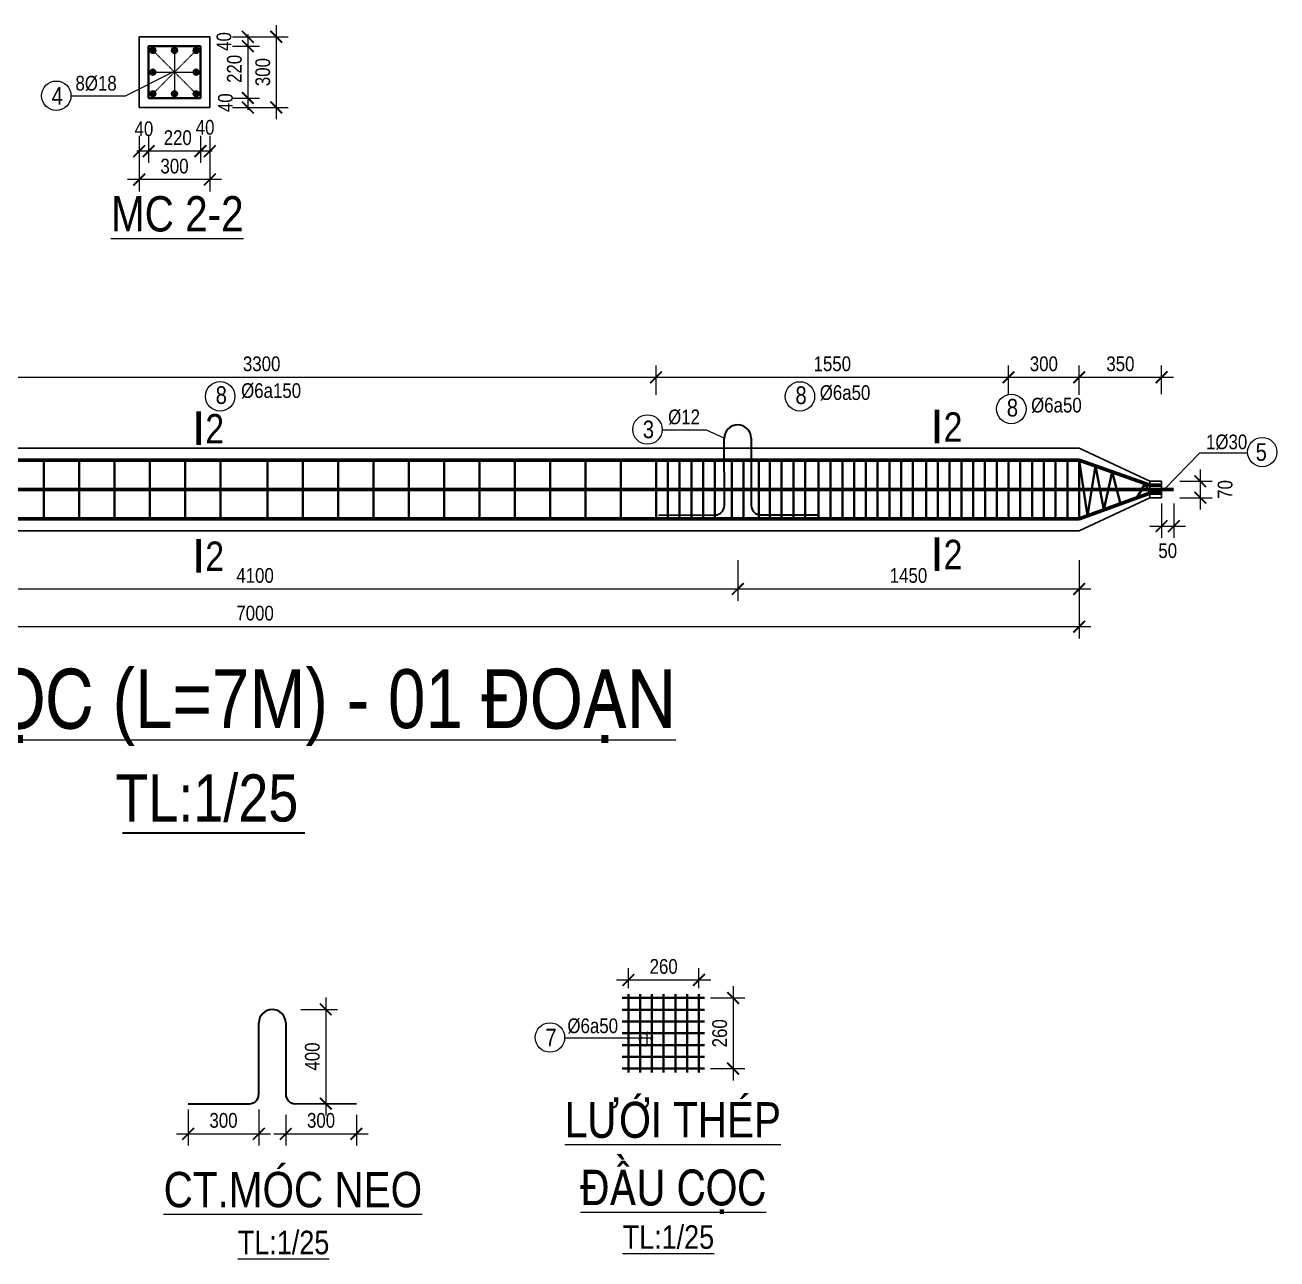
# Model space of a CAD drawing. Header units: inches. Extents: x -995865 to -814036, y 3430062 to 3602072.
# Drawn here: x -863998 to -858681, y 3459228 to 3464468 of the extents above; entities that cross this region are included whole.
import ezdxf

# ---------------------------------------------------------------- set-up
doc = ezdxf.new("R2010")
doc.units = ezdxf.units.IN
doc.header["$LTSCALE"] = 2.8
doc.header["$MEASUREMENT"] = 0
doc.linetypes.add('DASHEDX2', pattern=[1.5, 1, -0.5])
for name, color, linetype, lineweight in [('duongkichthuoc', 4, 'Continuous', 13), ('NET BAO', 4, 'Continuous', 30), ('THEP DAI', 5, 'Continuous', 40), ('THEP DOC', 2, 'Continuous', 60)]:
    doc.layers.add(name, color=color, linetype=linetype, lineweight=lineweight)
for name, color, linetype in [('Net thay', 6, 'Continuous'), ('NETDUTDUT', 3, 'DASHEDX2'), ('text', 3, 'Continuous')]:
    doc.layers.add(name, color=color, linetype=linetype)
doc.styles.add('CHU', font='VHELVCN0.TTF')
doc.styles.add('Helve-Condense', font='VHELVCN0.TTF')
doc.styles.add('Text.Helve-condense', font='VHELVCN0.TTF')
doc.dimstyles.new('TL25', dxfattribs={"dimscale": 25, "dimtxt": 2.5, "dimasz": 2, "dimexe": 2, "dimexo": 1, "dimgap": 1, "dimtad": 1, "dimdec": 0, "dimzin": 0, "dimdsep": 46, "dimtxsty": 'Helve-Condense', "dimblk": 'ARCHTICK', "dimcen": 2, "dimdle": 2, "dimclrd": 4, "dimclre": 4, "dimclrt": 4, "dimadec": 0, "dimazin": 0, "dimtfac": 0.004, "dimtdec": 0, "dimtmove": 2, "dimatfit": 3, "dimfxl": 1, "dimtolj": 1, "dimtzin": 0, "dimlwd": 9, "dimlwe": 13, "dimarcsym": 1})

# ---------------------------------------------------------------- blocks, each defined once
blk = doc.blocks.new('_ArchTick')
at = {"color": 0, "linetype": 'ByBlock', "const_width": 0.15}
blk.add_lwpolyline([(-0.5, -0.5), (0.5, 0.5)], dxfattribs=at)
blk = doc.blocks.new('*D134')
at = {"layer": 'DEFPOINTS', "color": 0}
for p in [(-861136, 3460412.8), (-861436, 3460352.7), (-861136, 3460352.7)]:
    blk.add_point(p, dxfattribs=at)
at = {"layer": 'duongkichthuoc', "color": 4, "linetype": 'Continuous', "lineweight": 9}
blk.add_line((-861486, 3460412.8), (-861086, 3460412.8), dxfattribs=at)
at = {"layer": 'duongkichthuoc', "color": 4, "linetype": 'Continuous', "lineweight": 13}
for p, q in [((-861436, 3460377.7), (-861436, 3460462.8)), ((-861136, 3460377.7), (-861136, 3460462.8))]:
    blk.add_line(p, q, dxfattribs=at)
at = {"layer": 'duongkichthuoc', "color": 4, "lineweight": 9, "xscale": 50, "yscale": 50, "zscale": 50, "rotation": 180}
blk.add_blockref('_ArchTick', (-861436, 3460412.8), dxfattribs=at)
at = {"layer": 'duongkichthuoc', "color": 4, "lineweight": 9, "xscale": 50, "yscale": 50, "zscale": 50}
blk.add_blockref('_ArchTick', (-861136, 3460412.8), dxfattribs=at)
at = {"layer": 'duongkichthuoc', "color": 4, "insert": (-861286, 3460469.7), "char_height": 62.5, "attachment_point": 5, "style": 'Helve-Condense'}
blk.add_mtext('\\A1;260', dxfattribs=at)
blk = doc.blocks.new('*D135')
at = {"layer": 'DEFPOINTS', "color": 0}
for p in [(-861112.3, 3460336.1), (-861112.3, 3460036.1), (-860990.9, 3460036.1)]:
    blk.add_point(p, dxfattribs=at)
at = {"layer": 'duongkichthuoc', "color": 4, "linetype": 'Continuous', "lineweight": 9}
blk.add_line((-860990.9, 3460386.1), (-860990.9, 3459986.1), dxfattribs=at)
at = {"layer": 'duongkichthuoc', "color": 4, "linetype": 'Continuous', "lineweight": 13}
for p, q in [((-861087.3, 3460336.1), (-860940.9, 3460336.1)), ((-861087.3, 3460036.1), (-860940.9, 3460036.1))]:
    blk.add_line(p, q, dxfattribs=at)
at = {"layer": 'duongkichthuoc', "color": 4, "lineweight": 9, "xscale": 50, "yscale": 50, "zscale": 50}
for p, rotation in [((-860990.9, 3460336.1), 90), ((-860990.9, 3460036.1), 270)]:
    blk.add_blockref('_ArchTick', p, dxfattribs=dict(at, rotation=rotation))
at = {"layer": 'duongkichthuoc', "color": 4, "insert": (-861047.8, 3460186.1), "char_height": 62.5, "attachment_point": 5, "rotation": 90, "style": 'Helve-Condense'}
blk.add_mtext('\\A1;260', dxfattribs=at)
blk = doc.blocks.new('*D1148')
at = {"layer": 'DEFPOINTS', "color": 0}
for p in [(-865071.2, 3462220.3), (-860971.2, 3462220.3), (-860971.2, 3462073.2)]:
    blk.add_point(p, dxfattribs=at)
at = {"layer": 'duongkichthuoc', "color": 4, "linetype": 'Continuous', "lineweight": 13}
for p, q in [((-865071.2, 3462195.3), (-865071.2, 3462023.2)), ((-860971.2, 3462195.3), (-860971.2, 3462023.2))]:
    blk.add_line(p, q, dxfattribs=at)
at = {"layer": 'duongkichthuoc', "color": 4, "linetype": 'Continuous', "lineweight": 9}
blk.add_line((-865121.2, 3462073.2), (-860921.2, 3462073.2), dxfattribs=at)
at = {"layer": 'duongkichthuoc', "color": 4, "lineweight": 9, "xscale": 50, "yscale": 50, "zscale": 50, "rotation": 180}
blk.add_blockref('_ArchTick', (-865071.2, 3462073.2), dxfattribs=at)
at = {"layer": 'duongkichthuoc', "color": 4, "lineweight": 9, "xscale": 50, "yscale": 50, "zscale": 50}
blk.add_blockref('_ArchTick', (-860971.2, 3462073.2), dxfattribs=at)
at = {"layer": 'duongkichthuoc', "color": 4, "insert": (-863021.2, 3462130.1), "char_height": 62.5, "attachment_point": 5, "style": 'Helve-Condense'}
blk.add_mtext('\\A1;4100', dxfattribs=at)
blk = doc.blocks.new('*D1149')
at = {"layer": 'DEFPOINTS', "color": 0}
for p in [(-860971.2, 3462220.3), (-859521.4, 3462220.3), (-859521.4, 3462073.2)]:
    blk.add_point(p, dxfattribs=at)
at = {"layer": 'duongkichthuoc', "color": 4, "linetype": 'Continuous', "lineweight": 13}
for p, q in [((-860971.2, 3462195.3), (-860971.2, 3462023.2)), ((-859521.4, 3462195.3), (-859521.4, 3462023.2))]:
    blk.add_line(p, q, dxfattribs=at)
at = {"layer": 'duongkichthuoc', "color": 4, "linetype": 'Continuous', "lineweight": 9}
blk.add_line((-861021.2, 3462073.2), (-859471.4, 3462073.2), dxfattribs=at)
at = {"layer": 'duongkichthuoc', "color": 4, "lineweight": 9, "xscale": 50, "yscale": 50, "zscale": 50, "rotation": 180}
blk.add_blockref('_ArchTick', (-860971.2, 3462073.2), dxfattribs=at)
at = {"layer": 'duongkichthuoc', "color": 4, "lineweight": 9, "xscale": 50, "yscale": 50, "zscale": 50}
blk.add_blockref('_ArchTick', (-859521.4, 3462073.2), dxfattribs=at)
at = {"layer": 'duongkichthuoc', "color": 4, "insert": (-860246.3, 3462130.1), "char_height": 62.5, "attachment_point": 5, "style": 'Helve-Condense'}
blk.add_mtext('\\A1;1450', dxfattribs=at)
blk = doc.blocks.new('*D1150')
at = {"layer": 'DEFPOINTS', "color": 0}
for p in [(-866521.1, 3462073.2), (-859521.4, 3462073.2), (-859521.4, 3461913.2)]:
    blk.add_point(p, dxfattribs=at)
at = {"layer": 'duongkichthuoc', "color": 4, "linetype": 'Continuous', "lineweight": 13}
for p, q in [((-866521.1, 3462048.2), (-866521.1, 3461863.2)), ((-859521.4, 3462048.2), (-859521.4, 3461863.2))]:
    blk.add_line(p, q, dxfattribs=at)
at = {"layer": 'duongkichthuoc', "color": 4, "linetype": 'Continuous', "lineweight": 9}
blk.add_line((-866571.1, 3461913.2), (-859471.4, 3461913.2), dxfattribs=at)
at = {"layer": 'duongkichthuoc', "color": 4, "lineweight": 9, "xscale": 50, "yscale": 50, "zscale": 50, "rotation": 180}
blk.add_blockref('_ArchTick', (-866521.1, 3461913.2), dxfattribs=at)
at = {"layer": 'duongkichthuoc', "color": 4, "lineweight": 9, "xscale": 50, "yscale": 50, "zscale": 50}
blk.add_blockref('_ArchTick', (-859521.4, 3461913.2), dxfattribs=at)
at = {"layer": 'duongkichthuoc', "color": 4, "insert": (-863021.2, 3461970.1), "char_height": 62.5, "attachment_point": 5, "style": 'Helve-Condense'}
blk.add_mtext('\\A1;7000', dxfattribs=at)
blk = doc.blocks.new('*D1151')
at = {"layer": 'DEFPOINTS', "color": 0}
for p in [(-861318.2, 3462972.1), (-864668.2, 3462872.4), (-861318.2, 3462872.1)]:
    blk.add_point(p, dxfattribs=at)
at = {"layer": 'duongkichthuoc', "color": 4, "linetype": 'Continuous', "lineweight": 13}
for p, q in [((-864668.2, 3462897.4), (-864668.2, 3463022.1)), ((-861318.2, 3462897.1), (-861318.2, 3463022.1))]:
    blk.add_line(p, q, dxfattribs=at)
at = {"layer": 'duongkichthuoc', "color": 4, "linetype": 'Continuous', "lineweight": 9}
blk.add_line((-864718.2, 3462972.1), (-861268.2, 3462972.1), dxfattribs=at)
at = {"layer": 'duongkichthuoc', "color": 4, "lineweight": 9, "xscale": 50, "yscale": 50, "zscale": 50, "rotation": 180}
blk.add_blockref('_ArchTick', (-864668.2, 3462972.1), dxfattribs=at)
at = {"layer": 'duongkichthuoc', "color": 4, "lineweight": 9, "xscale": 50, "yscale": 50, "zscale": 50}
blk.add_blockref('_ArchTick', (-861318.2, 3462972.1), dxfattribs=at)
at = {"layer": 'duongkichthuoc', "color": 4, "insert": (-862993.2, 3463029), "char_height": 62.5, "attachment_point": 5, "style": 'Helve-Condense'}
blk.add_mtext('\\A1;3300', dxfattribs=at)
blk = doc.blocks.new('*D1154')
at = {"layer": 'DEFPOINTS', "color": 0}
for p in [(-859821.4, 3462972.1), (-861318.2, 3462872.1), (-859821.4, 3462872.1)]:
    blk.add_point(p, dxfattribs=at)
at = {"layer": 'duongkichthuoc', "color": 4, "linetype": 'Continuous', "lineweight": 13}
for p, q in [((-861318.2, 3462897.1), (-861318.2, 3463022.1)), ((-859821.4, 3462897.1), (-859821.4, 3463022.1))]:
    blk.add_line(p, q, dxfattribs=at)
at = {"layer": 'duongkichthuoc', "color": 4, "linetype": 'Continuous', "lineweight": 9}
blk.add_line((-861368.2, 3462972.1), (-859771.4, 3462972.1), dxfattribs=at)
at = {"layer": 'duongkichthuoc', "color": 4, "lineweight": 9, "xscale": 50, "yscale": 50, "zscale": 50, "rotation": 180}
blk.add_blockref('_ArchTick', (-861318.2, 3462972.1), dxfattribs=at)
at = {"layer": 'duongkichthuoc', "color": 4, "lineweight": 9, "xscale": 50, "yscale": 50, "zscale": 50}
blk.add_blockref('_ArchTick', (-859821.4, 3462972.1), dxfattribs=at)
at = {"layer": 'duongkichthuoc', "color": 4, "insert": (-860569.8, 3463029), "char_height": 62.5, "attachment_point": 5, "style": 'Helve-Condense'}
blk.add_mtext('\\A1;1550', dxfattribs=at)
blk = doc.blocks.new('*D1155')
at = {"layer": 'DEFPOINTS', "color": 0}
for p in [(-859521.4, 3462972.1), (-859821.4, 3462872.1), (-859521.4, 3462872.1)]:
    blk.add_point(p, dxfattribs=at)
at = {"layer": 'duongkichthuoc', "color": 4, "linetype": 'Continuous', "lineweight": 13}
for p, q in [((-859821.4, 3462897.1), (-859821.4, 3463022.1)), ((-859521.4, 3462897.1), (-859521.4, 3463022.1))]:
    blk.add_line(p, q, dxfattribs=at)
at = {"layer": 'duongkichthuoc', "color": 4, "linetype": 'Continuous', "lineweight": 9}
blk.add_line((-859871.4, 3462972.1), (-859471.4, 3462972.1), dxfattribs=at)
at = {"layer": 'duongkichthuoc', "color": 4, "lineweight": 9, "xscale": 50, "yscale": 50, "zscale": 50, "rotation": 180}
blk.add_blockref('_ArchTick', (-859821.4, 3462972.1), dxfattribs=at)
at = {"layer": 'duongkichthuoc', "color": 4, "lineweight": 9, "xscale": 50, "yscale": 50, "zscale": 50}
blk.add_blockref('_ArchTick', (-859521.4, 3462972.1), dxfattribs=at)
at = {"layer": 'duongkichthuoc', "color": 4, "insert": (-859671.4, 3463029), "char_height": 62.5, "attachment_point": 5, "style": 'Helve-Condense'}
blk.add_mtext('\\A1;300', dxfattribs=at)
blk = doc.blocks.new('*D1157')
at = {"layer": 'DEFPOINTS', "color": 0}
for p in [(-859119.5, 3462530.8), (-859119.5, 3462460.8), (-859007, 3462460.8)]:
    blk.add_point(p, dxfattribs=at)
at = {"layer": 'duongkichthuoc', "color": 4, "linetype": 'Continuous', "lineweight": 9}
blk.add_line((-859007, 3462580.8), (-859007, 3462410.8), dxfattribs=at)
at = {"layer": 'duongkichthuoc', "color": 4, "linetype": 'Continuous', "lineweight": 13}
for p, q in [((-859094.5, 3462530.8), (-858957, 3462530.8)), ((-859094.5, 3462460.8), (-858957, 3462460.8))]:
    blk.add_line(p, q, dxfattribs=at)
at = {"layer": 'duongkichthuoc', "color": 4, "lineweight": 9, "xscale": 50, "yscale": 50, "zscale": 50}
for p, rotation in [((-859007, 3462530.8), 90), ((-859007, 3462460.8), 270)]:
    blk.add_blockref('_ArchTick', p, dxfattribs=dict(at, rotation=rotation))
at = {"layer": 'duongkichthuoc', "color": 4, "insert": (-858901.4, 3462495.8), "char_height": 62.5, "attachment_point": 5, "rotation": 90, "style": 'Helve-Condense'}
blk.add_mtext('\\A1;70', dxfattribs=at)
blk = doc.blocks.new('*D1158')
at = {"layer": 'DEFPOINTS', "color": 0}
for p in [(-859171.4, 3462460.8), (-859119.5, 3462460.8), (-859119.5, 3462340.1)]:
    blk.add_point(p, dxfattribs=at)
at = {"layer": 'NET BAO', "color": 4, "linetype": 'Continuous', "lineweight": 13}
for p, q in [((-859171.4, 3462435.8), (-859171.4, 3462290.1)), ((-859119.5, 3462435.8), (-859119.5, 3462290.1))]:
    blk.add_line(p, q, dxfattribs=at)
at = {"layer": 'NET BAO', "color": 4, "linetype": 'Continuous', "lineweight": 9}
blk.add_line((-859221.4, 3462340.1), (-859069.5, 3462340.1), dxfattribs=at)
at = {"layer": 'NET BAO', "color": 4, "lineweight": 9, "xscale": 50, "yscale": 50, "zscale": 50, "rotation": 180}
blk.add_blockref('_ArchTick', (-859171.4, 3462340.1), dxfattribs=at)
at = {"layer": 'NET BAO', "color": 4, "lineweight": 9, "xscale": 50, "yscale": 50, "zscale": 50}
blk.add_blockref('_ArchTick', (-859119.5, 3462340.1), dxfattribs=at)
at = {"layer": 'NET BAO', "color": 4, "insert": (-859145.4, 3462235.5), "char_height": 62.5, "attachment_point": 5, "style": 'Helve-Condense'}
blk.add_mtext('\\A1;50', dxfattribs=at)
blk = doc.blocks.new('*D1159')
at = {"layer": 'DEFPOINTS', "color": 0}
for p in [(-859171.4, 3462972.1), (-859521.4, 3462875.5), (-859171.4, 3462875.5)]:
    blk.add_point(p, dxfattribs=at)
at = {"layer": 'duongkichthuoc', "color": 4, "linetype": 'Continuous', "lineweight": 13}
for p, q in [((-859521.4, 3462900.5), (-859521.4, 3463022.1)), ((-859171.4, 3462900.5), (-859171.4, 3463022.1))]:
    blk.add_line(p, q, dxfattribs=at)
at = {"layer": 'duongkichthuoc', "color": 4, "linetype": 'Continuous', "lineweight": 9}
blk.add_line((-859571.4, 3462972.1), (-859121.4, 3462972.1), dxfattribs=at)
at = {"layer": 'duongkichthuoc', "color": 4, "lineweight": 9, "xscale": 50, "yscale": 50, "zscale": 50, "rotation": 180}
blk.add_blockref('_ArchTick', (-859521.4, 3462972.1), dxfattribs=at)
at = {"layer": 'duongkichthuoc', "color": 4, "lineweight": 9, "xscale": 50, "yscale": 50, "zscale": 50}
blk.add_blockref('_ArchTick', (-859171.4, 3462972.1), dxfattribs=at)
at = {"layer": 'duongkichthuoc', "color": 4, "insert": (-859346.4, 3463029), "char_height": 62.5, "attachment_point": 5, "style": 'Helve-Condense'}
blk.add_mtext('\\A1;350', dxfattribs=at)
blk = doc.blocks.new('*D1160')
at = {"layer": 'DEFPOINTS', "color": 0}
for p in [(-863051.9, 3464418.3), (-863051.9, 3464118.3), (-862931.3, 3464118.3)]:
    blk.add_point(p, dxfattribs=at)
at = {"layer": 'duongkichthuoc', "color": 4, "linetype": 'Continuous', "lineweight": 9}
blk.add_line((-862931.3, 3464468.3), (-862931.3, 3464068.3), dxfattribs=at)
at = {"layer": 'duongkichthuoc', "color": 4, "linetype": 'Continuous', "lineweight": 13}
for p, q in [((-863026.9, 3464418.3), (-862881.3, 3464418.3)), ((-863026.9, 3464118.3), (-862881.3, 3464118.3))]:
    blk.add_line(p, q, dxfattribs=at)
at = {"layer": 'duongkichthuoc', "color": 4, "lineweight": 9, "xscale": 50, "yscale": 50, "zscale": 50}
for p, rotation in [((-862931.3, 3464418.3), 90), ((-862931.3, 3464118.3), 270)]:
    blk.add_blockref('_ArchTick', p, dxfattribs=dict(at, rotation=rotation))
at = {"layer": 'duongkichthuoc', "color": 4, "insert": (-862988.2, 3464268.3), "char_height": 62.5, "attachment_point": 5, "rotation": 90, "style": 'Helve-Condense'}
blk.add_mtext('\\A1;300', dxfattribs=at)
blk = doc.blocks.new('*D1161')
at = {"layer": 'DEFPOINTS', "color": 0}
for p in [(-863513.3, 3463932.6), (-863213.3, 3463932.6), (-863513.3, 3463811.9)]:
    blk.add_point(p, dxfattribs=at)
at = {"layer": 'duongkichthuoc', "color": 4, "linetype": 'Continuous', "lineweight": 13}
for p, q in [((-863513.3, 3463907.6), (-863513.3, 3463761.9)), ((-863213.3, 3463907.6), (-863213.3, 3463761.9))]:
    blk.add_line(p, q, dxfattribs=at)
at = {"layer": 'duongkichthuoc', "color": 4, "linetype": 'Continuous', "lineweight": 9}
blk.add_line((-863163.3, 3463811.9), (-863563.3, 3463811.9), dxfattribs=at)
at = {"layer": 'duongkichthuoc', "color": 4, "lineweight": 9, "xscale": 50, "yscale": 50, "zscale": 50, "rotation": 180}
blk.add_blockref('_ArchTick', (-863513.3, 3463811.9), dxfattribs=at)
at = {"layer": 'duongkichthuoc', "color": 4, "lineweight": 9, "xscale": 50, "yscale": 50, "zscale": 50}
blk.add_blockref('_ArchTick', (-863213.3, 3463811.9), dxfattribs=at)
at = {"layer": 'duongkichthuoc', "color": 4, "insert": (-863363.3, 3463868.8), "char_height": 62.5, "attachment_point": 5, "style": 'Helve-Condense'}
blk.add_mtext('\\A1;300', dxfattribs=at)
blk = doc.blocks.new('*D1162')
at = {"layer": 'DEFPOINTS', "color": 0}
for p in [(-863305.2, 3459887), (-863005.2, 3459887), (-863005.2, 3459759)]:
    blk.add_point(p, dxfattribs=at)
at = {"layer": 'duongkichthuoc', "color": 4, "linetype": 'Continuous', "lineweight": 13}
for p, q in [((-863305.2, 3459862), (-863305.2, 3459709)), ((-863005.2, 3459862), (-863005.2, 3459709))]:
    blk.add_line(p, q, dxfattribs=at)
at = {"layer": 'duongkichthuoc', "color": 4, "linetype": 'Continuous', "lineweight": 9}
blk.add_line((-863355.2, 3459759), (-862955.2, 3459759), dxfattribs=at)
at = {"layer": 'duongkichthuoc', "color": 4, "lineweight": 9, "xscale": 50, "yscale": 50, "zscale": 50, "rotation": 180}
blk.add_blockref('_ArchTick', (-863305.2, 3459759), dxfattribs=at)
at = {"layer": 'duongkichthuoc', "color": 4, "lineweight": 9, "xscale": 50, "yscale": 50, "zscale": 50}
blk.add_blockref('_ArchTick', (-863005.2, 3459759), dxfattribs=at)
at = {"layer": 'duongkichthuoc', "color": 4, "insert": (-863155.2, 3459815.9), "char_height": 62.5, "attachment_point": 5, "style": 'Helve-Condense'}
blk.add_mtext('\\A1;300', dxfattribs=at)
blk = doc.blocks.new('*D1163')
at = {"layer": 'DEFPOINTS', "color": 0}
for p in [(-862890.9, 3459864.9), (-862590.9, 3459864.9), (-862590.9, 3459759)]:
    blk.add_point(p, dxfattribs=at)
at = {"layer": 'duongkichthuoc', "color": 4, "linetype": 'Continuous', "lineweight": 13}
for p, q in [((-862890.9, 3459839.9), (-862890.9, 3459709)), ((-862590.9, 3459839.9), (-862590.9, 3459709))]:
    blk.add_line(p, q, dxfattribs=at)
at = {"layer": 'duongkichthuoc', "color": 4, "linetype": 'Continuous', "lineweight": 9}
blk.add_line((-862940.9, 3459759), (-862540.9, 3459759), dxfattribs=at)
at = {"layer": 'duongkichthuoc', "color": 4, "lineweight": 9, "xscale": 50, "yscale": 50, "zscale": 50, "rotation": 180}
blk.add_blockref('_ArchTick', (-862890.9, 3459759), dxfattribs=at)
at = {"layer": 'duongkichthuoc', "color": 4, "lineweight": 9, "xscale": 50, "yscale": 50, "zscale": 50}
blk.add_blockref('_ArchTick', (-862590.9, 3459759), dxfattribs=at)
at = {"layer": 'duongkichthuoc', "color": 4, "insert": (-862740.9, 3459815.9), "char_height": 62.5, "attachment_point": 5, "style": 'Helve-Condense'}
blk.add_mtext('\\A1;300', dxfattribs=at)
blk = doc.blocks.new('*D1164')
at = {"layer": 'DEFPOINTS', "color": 0}
for p in [(-862851.2, 3460287.5), (-862850.9, 3459887.2), (-862720.9, 3459887.2)]:
    blk.add_point(p, dxfattribs=at)
at = {"layer": 'duongkichthuoc', "color": 4, "linetype": 'Continuous', "lineweight": 9}
blk.add_line((-862720.9, 3460337.5), (-862720.9, 3459837.2), dxfattribs=at)
at = {"layer": 'duongkichthuoc', "color": 4, "linetype": 'Continuous', "lineweight": 13}
for p, q in [((-862826.2, 3460287.5), (-862670.9, 3460287.5)), ((-862825.9, 3459887.2), (-862670.9, 3459887.2))]:
    blk.add_line(p, q, dxfattribs=at)
at = {"layer": 'duongkichthuoc', "color": 4, "lineweight": 9, "xscale": 50, "yscale": 50, "zscale": 50}
for p, rotation in [((-862720.9, 3460287.5), 90), ((-862720.9, 3459887.2), 270)]:
    blk.add_blockref('_ArchTick', p, dxfattribs=dict(at, rotation=rotation))
at = {"layer": 'duongkichthuoc', "color": 4, "insert": (-862777.8, 3460087.4), "char_height": 62.5, "attachment_point": 5, "rotation": 90, "style": 'Helve-Condense'}
blk.add_mtext('\\A1;400', dxfattribs=at)

msp = doc.modelspace()

# ---------------------------------------------------------------- hatches: boundary and pattern name
at = {"layer": 'NET BAO'}
for points in [[(-863467.9, 3464360.7, 1), (-863442.9, 3464360.7, 1)], [(-863375.8, 3464360.7, 1), (-863350.8, 3464360.7, 1)], [(-863258.6, 3464360.7, -1), (-863283.6, 3464360.7, -1)], [(-863467.9, 3464268.4, 1), (-863442.9, 3464268.4, 1)], [(-863258.6, 3464268.4, -1), (-863283.6, 3464268.4, -1)], [(-863467.9, 3464175.8, -1), (-863442.9, 3464175.8, -1)], [(-863375.8, 3464175.8, -1), (-863350.8, 3464175.8, -1)], [(-863258.6, 3464175.8, 1), (-863283.6, 3464175.8, 1)]]:
    msp.add_hatch(color=2, dxfattribs=at).paths.add_polyline_path(points)

# ---------------------------------------------------------------- linework, layer by layer
at = {"layer": 'duongkichthuoc', "color": 4, "linetype": 'Continuous', "lineweight": 13}
for p, q in [((-863116.9, 3464418.3), (-863001.9, 3464418.3)), ((-863051.9, 3464428.3), (-863051.9, 3464108.3)), ((-863051.9, 3464418.3), (-863051.9, 3464378.3)), ((-863116.9, 3464378.3), (-863001.9, 3464378.3)), ((-863116.9, 3464378.3), (-863001.9, 3464378.3)), ((-863116.9, 3464158.3), (-863001.9, 3464158.3)), ((-863116.9, 3464158.3), (-863001.9, 3464158.3)), ((-863051.9, 3464158.3), (-863051.9, 3464118.3)), ((-863116.9, 3464118.3), (-863001.9, 3464118.3)), ((-863513.3, 3463997.6), (-863513.3, 3463882.6)), ((-863473.3, 3463997.6), (-863473.3, 3463882.6)), ((-863473.3, 3463997.6), (-863473.3, 3463882.6)), ((-863253.3, 3463997.6), (-863253.3, 3463882.6)), ((-863253.3, 3463997.6), (-863253.3, 3463882.6)), ((-863213.3, 3463997.6), (-863213.3, 3463882.6)), ((-863203.3, 3463932.6), (-863523.3, 3463932.6)), ((-863473.3, 3463932.6), (-863513.3, 3463932.6)), ((-863213.3, 3463932.6), (-863253.3, 3463932.6))]:
    msp.add_line(p, q, dxfattribs=at)
at = {"layer": 'NET BAO'}
for p, q in [((-866221.1, 3462670.8), (-863021.2, 3462670.8)), ((-863021.2, 3462670.8), (-859521.4, 3462670.8)), ((-859521.4, 3462670.8), (-859221.4, 3462530.8)), ((-859171.4, 3462530.8), (-859221.4, 3462530.8)), ((-859221.4, 3462530.8), (-859221.4, 3462460.8)), ((-859171.4, 3462495.8), (-859171.4, 3462530.8)), ((-859171.4, 3462495.8), (-859171.4, 3462460.8)), ((-859221.4, 3462460.8), (-859521.4, 3462320.8)), ((-859171.4, 3462460.8), (-859221.4, 3462460.8)), ((-863021.2, 3462320.8), (-866220.9, 3462320.8)), ((-859521.4, 3462320.8), (-863021.2, 3462320.8))]:
    msp.add_line(p, q, dxfattribs=at)
msp.add_lwpolyline([(-863513.3, 3464118.3), (-863213.3, 3464118.3), (-863213.3, 3464418.3), (-863513.3, 3464418.3)], close=True, dxfattribs=at)
at = {"layer": 'NET BAO', "color": 2}
for centre in [(-863455.4, 3464360.7), (-863363.3, 3464360.7), (-863271.1, 3464360.7), (-863455.4, 3464268.4), (-863271.1, 3464268.4), (-863455.4, 3464175.8), (-863363.3, 3464175.8), (-863271.1, 3464175.8)]:
    msp.add_circle(centre, 12.5, dxfattribs=at)
at = {"layer": 'Net thay', "lineweight": 20, "ltscale": 20, "const_width": 20}
for points in [[(-863260.8, 3462827.1), (-863260.8, 3462684)], [(-860125.3, 3462834.5), (-860125.3, 3462691.5)], [(-863260.8, 3462285.5), (-863260.8, 3462142.4)], [(-860125.3, 3462293), (-860125.3, 3462149.9)]]:
    msp.add_lwpolyline(points, dxfattribs=at)
at = {"layer": 'NETDUTDUT'}
for p, q in [((-863455.4, 3464360.7), (-863271.1, 3464175.8)), ((-863271.1, 3464360.7), (-863455.4, 3464175.8)), ((-863363.3, 3464360.7), (-863363.3, 3464175.8)), ((-863455.4, 3464268.4), (-863271.1, 3464268.4))]:
    msp.add_line(p, q, dxfattribs=at)
at = {"layer": 'text', "color": 3}
for p, q in [((-863574.4, 3464165.5), (-863363.1, 3464272.6)), ((-863574.4, 3464165.5), (-863802.9, 3464165.5)), ((-861103.9, 3462748.1), (-861292.4, 3462748.1)), ((-861028.4, 3462713.6), (-861103.9, 3462748.1)), ((-859009.5, 3462652), (-859160, 3462495.8)), ((-859009.5, 3462652), (-858806.4, 3462652)), ((-861336, 3460165.8), (-861706.4, 3460165.8)), ((-861386, 3460165.8), (-861391.4, 3460160)), ((-861380.6, 3460171.6), (-861386, 3460165.8)), ((-861358, 3460186.1), (-861363.4, 3460180.3)), ((-861352.6, 3460191.9), (-861358, 3460186.1)), ((-861358, 3460186.1), (-861358, 3460136.1)), ((-861336, 3460165.8), (-861341.4, 3460160)), ((-861330.6, 3460171.6), (-861336, 3460165.8)), ((-861358, 3460136.1), (-861363.4, 3460130.3)), ((-861352.6, 3460141.9), (-861358, 3460136.1))]:
    msp.add_line(p, q, dxfattribs=at)
at = {"layer": 'text', "lineweight": 35}
msp.add_line((-863584.5, 3461037), (-862809.4, 3461037), dxfattribs=at)
at = {"layer": 'text', "color": 3}
for centre in [(-863865.4, 3464168), (-863169.4, 3462891.3), (-860707.3, 3462891), (-859809.6, 3462837.7), (-861354.8, 3462750.6), (-858744, 3462654.5), (-861768.9, 3460168.3)]:
    msp.add_circle(centre, 62.5, dxfattribs=at)
at = {"layer": 'THEP DAI'}
for p, q in [((-863918.2, 3462620.8), (-863918.2, 3462370.8)), ((-863768.2, 3462620.8), (-863768.2, 3462370.8)), ((-863618.2, 3462620.8), (-863618.2, 3462370.8)), ((-863468.2, 3462620.8), (-863468.2, 3462370.8)), ((-863318.2, 3462620.8), (-863318.2, 3462370.8)), ((-863168.2, 3462620.8), (-863168.2, 3462370.8)), ((-862968.2, 3462620.8), (-862968.2, 3462370.8)), ((-862818.2, 3462620.8), (-862818.2, 3462370.8)), ((-862668.2, 3462620.8), (-862668.2, 3462370.8)), ((-862518.2, 3462620.8), (-862518.2, 3462370.8)), ((-862368.2, 3462620.8), (-862368.2, 3462370.8)), ((-862218.2, 3462620.8), (-862218.2, 3462370.8)), ((-862068.2, 3462620.8), (-862068.2, 3462370.8)), ((-861918.2, 3462620.8), (-861918.2, 3462370.8)), ((-861768.2, 3462620.8), (-861768.2, 3462370.8)), ((-861618.2, 3462620.8), (-861618.2, 3462370.8)), ((-861468.2, 3462620.8), (-861468.2, 3462370.8)), ((-861318.2, 3462620.6), (-861318.1, 3462370.6)), ((-861268.2, 3462620.6), (-861268.1, 3462370.6)), ((-861218.2, 3462620.7), (-861218.1, 3462370.7)), ((-861168.2, 3462620.7), (-861168.1, 3462370.7)), ((-861118.2, 3462620.7), (-861118.1, 3462370.7)), ((-861068.2, 3462620.7), (-861068.1, 3462370.7)), ((-860996.7, 3462620.8), (-860996.6, 3462370.8)), ((-860946.7, 3462620.8), (-860946.6, 3462370.8)), ((-860882.2, 3462620.8), (-860882.1, 3462370.8)), ((-860835.2, 3462620.8), (-860835, 3462370.8)), ((-860785.2, 3462620.9), (-860785, 3462370.9)), ((-860735.2, 3462620.9), (-860735, 3462370.9)), ((-860685.2, 3462620.9), (-860685, 3462370.9)), ((-860629, 3462620.8), (-860629, 3462370.8)), ((-860577.2, 3462620.8), (-860577.2, 3462370.8)), ((-860527.2, 3462620.8), (-860527.2, 3462370.8)), ((-860477.2, 3462620.8), (-860477.2, 3462370.8)), ((-860477.2, 3462620.8), (-860477.2, 3462370.8)), ((-860427.2, 3462620.8), (-860427.2, 3462370.8)), ((-860377.2, 3462620.8), (-860377.2, 3462370.8)), ((-860327.2, 3462620.8), (-860327.2, 3462370.8)), ((-860277.2, 3462620.8), (-860277.2, 3462370.8)), ((-860227.2, 3462620.8), (-860227.2, 3462370.8)), ((-860171.4, 3462620.9), (-860171.3, 3462370.9)), ((-860121.4, 3462621), (-860121.3, 3462371)), ((-860071.4, 3462621), (-860071.3, 3462371)), ((-860021.4, 3462621), (-860021.3, 3462371)), ((-859971.4, 3462621), (-859971.3, 3462371)), ((-859921.4, 3462621), (-859921.3, 3462371)), ((-859871.4, 3462621.1), (-859871.3, 3462371.1)), ((-859871.4, 3462621.1), (-859871.3, 3462371.1)), ((-859871.4, 3462620.8), (-859871.3, 3462370.8)), ((-859821.4, 3462620.8), (-859821.3, 3462370.8)), ((-859771.4, 3462620.8), (-859771.3, 3462370.8)), ((-859721.4, 3462620.9), (-859721.3, 3462370.9)), ((-859671.4, 3462620.9), (-859671.3, 3462370.9)), ((-859621.4, 3462620.9), (-859621.3, 3462370.9)), ((-859571.4, 3462620.9), (-859571.3, 3462370.9)), ((-859571.4, 3462620.9), (-859571.3, 3462370.9)), ((-859521.4, 3462620.8), (-859521.4, 3462370.8)), ((-859521.4, 3462620.8), (-859486.4, 3462383.5)), ((-859486.4, 3462383.5), (-859451.4, 3462595.8)), ((-859451.4, 3462595.8), (-859416.4, 3462409)), ((-859416.4, 3462409), (-859381.4, 3462570.8)), ((-859381.4, 3462570.8), (-859346.4, 3462434.5)), ((-859276.4, 3462460), (-859241.4, 3462520.7)), ((-859241.4, 3462520.7), (-859221.4, 3462480)), ((-861462.5, 3460336.1), (-861112.3, 3460336.1)), ((-861436, 3460352.7), (-861436, 3460019)), ((-861386, 3460352.7), (-861386, 3460019)), ((-861336, 3460352.7), (-861336, 3460019)), ((-861286, 3460352.7), (-861286, 3460019)), ((-861236, 3460352.7), (-861236, 3460019)), ((-861186, 3460352.7), (-861186, 3460019)), ((-861136, 3460352.7), (-861136, 3460019)), ((-861462.5, 3460286.1), (-861112.3, 3460286.1)), ((-861462.5, 3460236.1), (-861112.3, 3460236.1)), ((-861462.5, 3460186.1), (-861112.3, 3460186.1)), ((-861462.5, 3460136.1), (-861112.3, 3460136.1)), ((-861462.5, 3460086.1), (-861112.3, 3460086.1)), ((-861462.5, 3460036.1), (-861112.3, 3460036.1))]:
    msp.add_line(p, q, dxfattribs=at)
msp.add_lwpolyline([(-863473.3, 3464158.3), (-863253.3, 3464158.3), (-863253.3, 3464378.3), (-863473.3, 3464378.3)], close=True, dxfattribs=at)
at = {"layer": 'THEP DOC', "lineweight": 35}
for p, q in [((-861028.2, 3462427.4), (-861028.4, 3462713.6)), ((-860914.1, 3462713.7), (-860913.9, 3462427.5)), ((-861308.2, 3462387.3), (-861068.2, 3462387.4)), ((-860873.9, 3462387.5), (-860633.9, 3462387.6)), ((-863005.2, 3459927.2), (-863005.3, 3460230.3)), ((-862891.1, 3460231.4), (-862890.9, 3459927.2)), ((-863305.2, 3459887), (-863045.2, 3459887.1)), ((-862850.9, 3459887.2), (-862590.9, 3459887.4))]:
    msp.add_line(p, q, dxfattribs=at)
at = {"layer": 'THEP DOC'}
for p, q in [((-866521.2, 3462620.8), (-863021.2, 3462620.8)), ((-863021.2, 3462620.8), (-859521.2, 3462620.8)), ((-859521.4, 3462620.8), (-859221.4, 3462513.6)), ((-866521.1, 3462495.8), (-863021.2, 3462495.8)), ((-863021.2, 3462495.8), (-859121.4, 3462495.8)), ((-859221.4, 3462513.6), (-859171.4, 3462513.6)), ((-859221.4, 3462480), (-859521.4, 3462370.8)), ((-859221.4, 3462480), (-859171.4, 3462480)), ((-863021.2, 3462370.8), (-866521.2, 3462370.8)), ((-859521.2, 3462370.8), (-863021.2, 3462370.8))]:
    msp.add_line(p, q, dxfattribs=at)
at = {"layer": 'THEP DOC', "lineweight": 35}
for centre, radius, start, end in [((-860971.2, 3462713.6), 57.1, 0.0274, 180.0274), ((-861068.2, 3462427.4), 40, 270.0274, 0.0274), ((-860873.9, 3462427.5), 40, 180.0274, 270.0274), ((-862948.2, 3460230.4), 57.1, 0.0274, 180.0274), ((-863045.2, 3459927.1), 40, 270.0274, 0.0274), ((-862850.9, 3459927.2), 40, 180.0274, 270.0274)]:
    msp.add_arc(centre, radius, start, end, dxfattribs=at)

# ---------------------------------------------------------------- block references
at = {"layer": 'duongkichthuoc', "color": 4, "lineweight": 13, "xscale": 50, "yscale": 50, "zscale": 50}
for p, rotation in [((-863051.9, 3464418.3), 270), ((-863051.9, 3464378.3), 90), ((-863051.9, 3464158.3), 270), ((-863051.9, 3464118.3), 270), ((-863513.3, 3463932.6), 180), ((-863473.3, 3463932.6), 180), ((-863213.3, 3463932.6), 180)]:
    msp.add_blockref('_ArchTick', p, dxfattribs=dict(at, rotation=rotation))
msp.add_blockref('_ArchTick', (-863253.3, 3463932.6), dxfattribs=at)

# ---------------------------------------------------------------- texts
at = {"layer": 'duongkichthuoc', "color": 4, "char_height": 62.5, "attachment_point": 5, "rotation": 90, "style": 'Helve-Condense'}
for s, insert in [('\\A1;40', (-863152.8, 3464398.3)), ('\\A1;220', (-863108.8, 3464282)), ('\\A1;40', (-863146.7, 3464138.3))]:
    msp.add_mtext(s, dxfattribs=dict(at, insert=insert))
at = {"layer": 'duongkichthuoc', "color": 4, "char_height": 62.5, "attachment_point": 5, "style": 'Helve-Condense'}
for s, insert in [('\\A1;40', (-863493.3, 3464027.4)), ('\\A1;40', (-863233.3, 3464033.5)), ('\\A1;220', (-863349.6, 3463989.5))]:
    msp.add_mtext(s, dxfattribs=dict(at, insert=insert))
at = {"layer": 'Net thay', "lineweight": 20, "ltscale": 20, "style": 'CHU'}
for p in [(-863232.4, 3462691.1), (-860097, 3462698.6), (-863232.4, 3462149.5), (-860097, 3462157)]:
    msp.add_text('2', height=125, dxfattribs=at).set_placement(p)
at = {"layer": 'text', "style": 'Helve-Condense'}
msp.add_text('TL:1/25', height=200, dxfattribs=at).set_placement((-863614.4, 3461085.6))
at = {"layer": 'text', "color": 4, "style": 'Text.Helve-condense'}
for s, insert, char_height, width, attachment_point in [('8Þ18', (-863608.8, 3464252.5), 62.5, 924.543, 3), ('4', (-863861.2, 3464167.7), 75, 317.247, 5), ('8', (-863164.6, 3462896), 75, 317.247, 5), ('Þ6a150', (-862825.7, 3462946.9), 62.5, 924.543, 3), ('8', (-860702.5, 3462895.6), 75, 317.247, 5), ('Þ6a50', (-860408.3, 3462938.4), 62.5, 924.543, 3), ('8', (-859804.8, 3462842.4), 75, 317.247, 5), ('Þ6a50', (-859510.6, 3462885.2), 62.5, 924.543, 3), ('Þ12', (-861131.7, 3462835.2), 62.5, 924.543, 3), ('3', (-861350.7, 3462750.4), 75, 317.247, 5), ('1Þ30', (-858982.8, 3462729.2), 62.5, 924.543, 1), ('5', (-858748.1, 3462654.3), 75, 317.247, 5), ('Þ6a50', (-861479.7, 3460249.2), 62.5, 924.543, 3), ('7', (-861764.7, 3460168), 75, 317.247, 5)]:
    msp.add_mtext(s, dxfattribs=dict(at, insert=insert, char_height=char_height, width=width, attachment_point=attachment_point))
at = {"layer": 'text', "attachment_point": 1, "style": 'Text.Helve-condense'}
for s, insert, char_height, width in [('{\\LMC 2-2}', (-863633, 3463741.5), 150, 5430.178), ('\\pi-250,l250;{\\LÑOAÏN COÏC (L=7M) - 01 ÑOAÏN}', (-865244.1, 3461732.2), 250, 7049.483), ('{\\LLÖÔÙI THEÙP}', (-861705.8, 3459893.6), 150, 5430.178), ('{\\LÑAÀU COÏC}', (-861639.6, 3459606.3), 150, 5430.178), ('{\\LCT.MOÙC NEO }', (-863409.4, 3459597.3), 150, 5430.178), ('{\\LTL:1/25}', (-863094.3, 3459347.7), 100, 5430.178), ('{\\LTL:1/25}', (-861460.1, 3459370.8), 100, 5430.178)]:
    msp.add_mtext(s, dxfattribs=dict(at, insert=insert, char_height=char_height, width=width))

# ---------------------------------------------------------------- dimensions: what is measured, and where the dimension line sits
at = {"layer": 'duongkichthuoc'}
for base, p1, p2, picture, middle in [((-862931.3, 3464118.3), (-863051.9, 3464418.3), (-863051.9, 3464118.3), '*D1160', (-862988.2, 3464268.3)), ((-862720.9, 3459887.2), (-862851.2, 3460287.5), (-862850.9, 3459887.2), '*D1164', (-862777.8, 3460087.4))]:
    dim = msp.add_linear_dim(base=base, p1=p1, p2=p2, angle=90, dimstyle='TL25', dxfattribs=at)
    dim.commit()
    dim.dimension.update_dxf_attribs({"geometry": picture, "text_midpoint": middle})
for base, p1, p2, picture, middle in [((-863513.3, 3463811.9), (-863213.3, 3463932.6), (-863513.3, 3463932.6), '*D1161', (-863363.3, 3463868.8)), ((-859521.4, 3462972.1), (-859821.4, 3462872.1), (-859521.4, 3462872.1), '*D1155', (-859671.4, 3463029)), ((-859171.4, 3462972.1), (-859521.4, 3462875.5), (-859171.4, 3462875.5), '*D1159', (-859346.4, 3463029)), ((-860971.2, 3462073.2), (-865071.2, 3462220.3), (-860971.2, 3462220.3), '*D1148', (-863021.2, 3462130.1)), ((-859521.4, 3462073.2), (-860971.2, 3462220.3), (-859521.4, 3462220.3), '*D1149', (-860246.3, 3462130.1)), ((-859521.4, 3461913.2), (-866521.1, 3462073.2), (-859521.4, 3462073.2), '*D1150', (-863021.2, 3461970.1)), ((-863005.2, 3459759), (-863305.2, 3459887), (-863005.2, 3459887), '*D1162', (-863155.2, 3459815.9)), ((-862590.9, 3459759), (-862890.9, 3459864.9), (-862590.9, 3459864.9), '*D1163', (-862740.9, 3459815.9))]:
    dim = msp.add_linear_dim(base=base, p1=p1, p2=p2, dimstyle='TL25', dxfattribs=at)
    dim.commit()
    dim.dimension.update_dxf_attribs({"geometry": picture, "text_midpoint": middle})
for base, p1, p2, text, picture, middle in [((-861318.2, 3462972.1), (-864668.2, 3462872.4), (-861318.2, 3462872.1), '3300', '*D1151', (-862993.2, 3463029)), ((-859821.4, 3462972.1), (-861318.2, 3462872.1), (-859821.4, 3462872.1), '1550', '*D1154', (-860569.8, 3463029)), ((-861136, 3460412.8), (-861436, 3460352.7), (-861136, 3460352.7), '260', '*D134', (-861286, 3460469.7))]:
    dim = msp.add_linear_dim(base=base, p1=p1, p2=p2, text=text, dimstyle='TL25', dxfattribs=at)
    dim.commit()
    dim.dimension.update_dxf_attribs({"geometry": picture, "text_midpoint": middle})
dim = msp.add_linear_dim(base=(-859007, 3462460.8), p1=(-859119.5, 3462530.8), p2=(-859119.5, 3462460.8), angle=90, dimstyle='TL25', dxfattribs=at)
dim.commit()
dim.dimension.update_dxf_attribs({"geometry": '*D1157', "text_midpoint": (-858901.4, 3462495.8), "dimtype": 160})
dim = msp.add_linear_dim(base=(-860990.9, 3460036.1), p1=(-861112.3, 3460336.1), p2=(-861112.3, 3460036.1), angle=90, text='260', dimstyle='TL25', dxfattribs=at)
dim.commit()
dim.dimension.update_dxf_attribs({"geometry": '*D135', "text_midpoint": (-861047.8, 3460186.1)})
at = {"layer": 'NET BAO'}
dim = msp.add_linear_dim(base=(-859119.5, 3462340.1), p1=(-859171.4, 3462460.8), p2=(-859119.5, 3462460.8), text='50', dimstyle='TL25', dxfattribs=at)
dim.commit()
dim.dimension.update_dxf_attribs({"geometry": '*D1158', "text_midpoint": (-859145.4, 3462235.5), "dimtype": 160})

doc.saveas('drawing.dxf')
